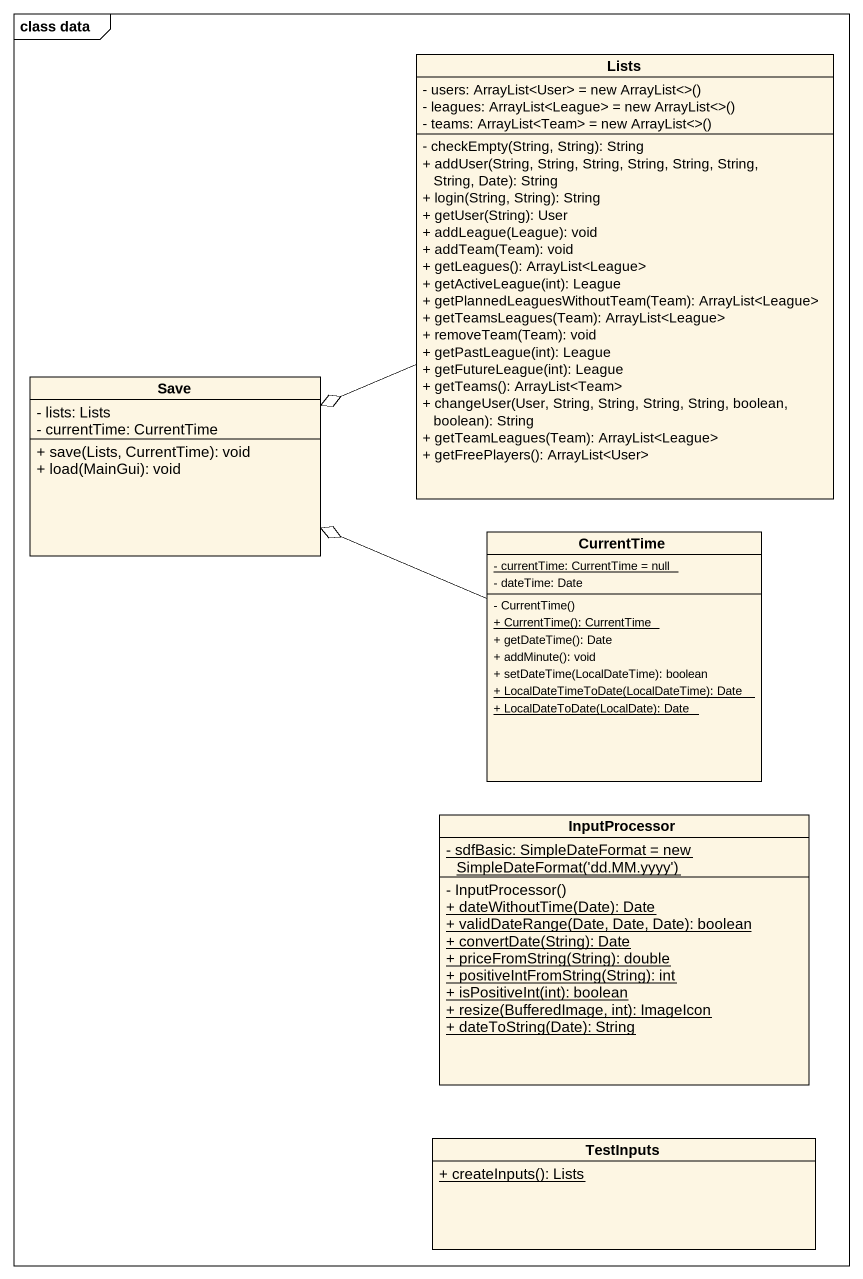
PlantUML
@startuml
mainframe class data
hide circle
hide empty members
skinparam classAttributeIconSize 0
class Lists {
  {field} - users: ArrayList<User> = new ArrayList<>()
  {field} - leagues: ArrayList<League> = new ArrayList<>()
  {field} - teams: ArrayList<Team> = new ArrayList<>()
  - checkEmpty(String, String): String
  + addUser(String, String, String, String, String, String, String, Date): String
  + login(String, String): String
  + getUser(String): User
  + addLeague(League): void
  + addTeam(Team): void
  + getLeagues(): ArrayList<League>
  + getActiveLeague(int): League
  + getPlannedLeaguesWithoutTeam(Team): ArrayList<League>
  + getTeamsLeagues(Team): ArrayList<League>
  + removeTeam(Team): void
  + getPastLeague(int): League
  + getFutureLeague(int): League
  + getTeams(): ArrayList<Team>
  + changeUser(User, String, String, String, String, boolean, boolean): String
  + getTeamLeagues(Team): ArrayList<League>
  + getFreePlayers(): ArrayList<User>
}
class Save {
  - lists: Lists
  - currentTime: CurrentTime
  + save(Lists, CurrentTime): void
  + load(MainGui): void
}
class CurrentTime {
  {static} - currentTime: CurrentTime = null
  - dateTime: Date
  - CurrentTime()
  {static} + CurrentTime(): CurrentTime
  + getDateTime(): Date
  + addMinute(): void
  + setDateTime(LocalDateTime): boolean
  {static} + LocalDateTimeToDate(LocalDateTime): Date
  {static} + LocalDateToDate(LocalDate): Date
}
class InputProcessor {
  {static} {field} - sdfBasic: SimpleDateFormat = new SimpleDateFormat('dd.MM.yyyy')
  - InputProcessor()
  {static} + dateWithoutTime(Date): Date
  {static} + validDateRange(Date, Date, Date): boolean
  {static} + convertDate(String): Date
  {static} + priceFromString(String): double
  {static} + positiveIntFromString(String): int
  {static} + isPositiveInt(int): boolean
  {static} + resize(BufferedImage, int): ImageIcon
  {static} + dateToString(Date): String
}
class TestInputs {
  {static} + createInputs(): Lists
}
Lists -left-o Save
CurrentTime -left-o Save
@enduml
